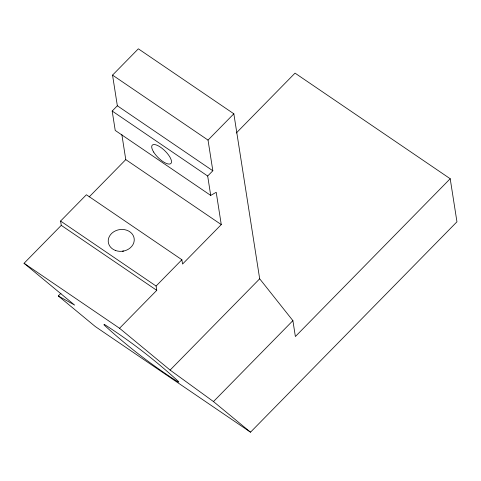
<?xml version="1.0" encoding="UTF-8"?>
<svg xmlns="http://www.w3.org/2000/svg" width="481" height="481" viewBox="0 0 481 481"><rect width="100%" height="100%" fill="white"/><g stroke="black" fill="none" stroke-linecap="round" stroke-linejoin="round"><path stroke-width="0.72" d="M61.267 225.361L24.05 263.287L119.541 328.27L156.758 290.344L61.267 225.361L60.594 221.05L86.4 194.751L181.884 259.74L182.564 264.045L221.266 224.597L216.209 192.298L210.714 195.412L207.678 176.022L212.836 170.767L117.346 105.778L112.548 75.114L138.348 48.815L233.838 113.799L259.68 278.794L292.887 320.635L295.376 336.526L450.204 178.734L295.033 73.13L236.255 133.039M210.714 195.412L115.224 130.429L112.187 111.039L117.346 105.778M89.165 196.927L125.775 159.614L121.867 134.656M212.836 170.767L208.032 140.097L233.838 113.799M450.204 178.734L456.95 221.801L250.511 432.185L95.34 326.581L58.303 295.965L60.931 293.284M156.758 290.344L156.084 286.039L181.884 259.74M119.541 328.27L170.106 370.075L259.68 278.794M170.106 370.075L213.474 401.569L292.887 320.635M58.303 295.965L74.615 305.086L24.05 263.287M112.548 75.114L208.032 140.097M112.187 111.039L207.678 176.022M125.775 159.614L221.266 224.597M60.594 221.05L156.084 286.039M213.474 401.569L250.511 432.185M122.318 251.256A13.065 10.907 -8.9 0 1 123.671 251.052M104.245 324.35L103.92 324.807C126.984 345.989 152.074 365.332 178.451 382.209L178.782 381.758C155.718 360.57 130.622 341.227 104.245 324.35M115.56 250.511A13.065 10.907 -8.9 0 0 134.223 238.997A13.065 10.907 -8.9 0 0 113.931 231.674A13.065 10.907 -8.9 0 0 115.56 250.511M153.643 152.05A13.065 4.786 44.5 0 0 170.701 163.654A13.065 4.786 44.5 0 0 160.504 147.192A13.065 4.786 44.5 0 0 153.643 152.05"/></g></svg>
